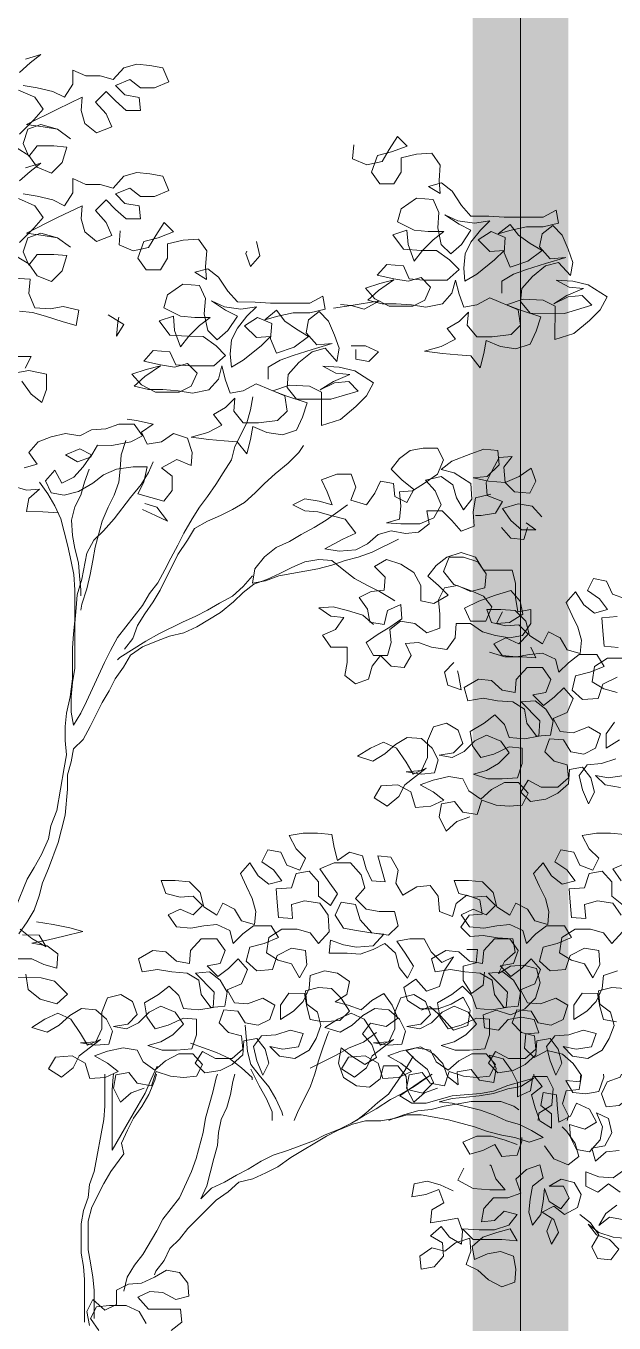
# Model space of a CAD drawing. Header units: metres. Extents: x -58 to 722, y -1100 to 345.
# Drawn here: x 23.697 to 24.004, y 123.825 to 124.501 of the extents above; entities that cross this region are included whole.
import ezdxf

# ---------------------------------------------------------------- set-up
doc = ezdxf.new("R2010")
doc.units = ezdxf.units.M
doc.header["$MEASUREMENT"] = 0
doc.layers.add('FSR_ARQ_002MURO', color=150, linetype='Continuous', lineweight=30)
doc.layers.add('FSR_ARQ_006ARBOLES', color=74, linetype='Continuous', lineweight=0)

# ---------------------------------------------------------------- blocks, each defined once
blk = doc.blocks.new('arboles fsr 01')
at = {"layer": 'FSR_ARQ_006ARBOLES'}
for points in [[(186.51478, -34.85975), (186.52408, -34.8569), (186.51764, -34.8619), (186.5112, -34.86761)], [(186.51333, -34.87548), (186.52192, -34.87692), (186.53121, -34.87908), (186.53836, -34.88266), (186.54337, -34.8748), (186.54338, -34.86621), (186.55124, -34.8698), (186.55983, -34.8698), (186.56769, -34.87196), (186.57414, -34.86481), (186.582, -34.86267), (186.58987, -34.86339), (186.59774, -34.86483), (186.60131, -34.87342), (186.59272, -34.87699), (186.58414, -34.87698), (186.57771, -34.87197), (186.56912, -34.87553), (186.57484, -34.88126), (186.58342, -34.8827), (186.58413, -34.89057), (186.57554, -34.89056), (186.56911, -34.88483), (186.56339, -34.8791), (186.55695, -34.88554), (186.56338, -34.89269), (186.56695, -34.90056), (186.55765, -34.90413), (186.5505, -34.8984), (186.54837, -34.89053), (186.54909, -34.88267), (186.53406, -34.88981), (186.51546, -34.89909), (186.52547, -34.90053), (186.53405, -34.90196), (186.54191, -34.90769), (186.53405, -34.90196), (186.52404, -34.89909), (186.51617, -34.90195), (186.5133, -34.91053), (186.51687, -34.9184), (186.52188, -34.91197), (186.5319, -34.91198), (186.53976, -34.9127), (186.53689, -34.92199), (186.53045, -34.92842), (186.52187, -34.92484), (186.51687, -34.91768), (186.50972, -34.91339)], [(186.51116, -34.9048), (186.51975, -34.89623), (186.52548, -34.8898), (186.52048, -34.88264), (186.51047, -34.87834)], [(186.51112, -35.01171), (186.51899, -35.01243), (186.52686, -35.01459), (186.53758, -35.01817), (186.54545, -35.02033), (186.54688, -35.01103), (186.53759, -35.00887), (186.52972, -35.0103), (186.52042, -35.00957), (186.51686, -35.00099), (186.51758, -34.99241), (186.50757, -34.99168)], [(186.51478, -34.92518), (186.52408, -34.92232), (186.51764, -34.92732), (186.5112, -34.93304)], [(186.51333, -34.94091), (186.52192, -34.94235), (186.53121, -34.9445), (186.53836, -34.94808), (186.54337, -34.94022), (186.54338, -34.93164), (186.55124, -34.93522), (186.55983, -34.93523), (186.56769, -34.93738), (186.57414, -34.93024), (186.582, -34.9281), (186.58987, -34.92882), (186.59774, -34.93026), (186.60131, -34.93884), (186.59272, -34.94241), (186.58414, -34.9424), (186.57771, -34.93739), (186.56912, -34.94096), (186.57484, -34.94669), (186.58342, -34.94813), (186.58413, -34.95599), (186.57554, -34.95599), (186.56911, -34.95026), (186.56339, -34.94453), (186.55695, -34.95096), (186.56338, -34.95812), (186.56695, -34.96599), (186.55765, -34.96956), (186.5505, -34.96383), (186.54837, -34.95596), (186.54909, -34.94809), (186.53406, -34.95523), (186.51546, -34.96451), (186.52547, -34.96595), (186.53405, -34.96739), (186.54191, -34.97312), (186.53405, -34.96739), (186.52404, -34.96452), (186.51617, -34.96737), (186.5133, -34.97595), (186.51687, -34.98382), (186.52188, -34.97739), (186.5319, -34.9774), (186.53976, -34.97812), (186.53689, -34.98742), (186.53045, -34.99385), (186.52187, -34.99027), (186.51687, -34.98311), (186.50972, -34.97881)], [(186.51116, -34.97023), (186.51975, -34.96166), (186.52548, -34.95522), (186.52048, -34.94807), (186.51047, -34.94377)], [(186.71293, -34.91128), (186.71221, -34.91986), (186.72079, -34.92345), (186.73009, -34.92131), (186.73439, -34.91416), (186.7394, -34.9063), (186.74512, -34.91203), (186.73581, -34.91559), (186.72723, -34.91773), (186.72365, -34.92774), (186.72865, -34.9349), (186.73723, -34.93491), (186.74153, -34.92776), (186.74153, -34.91918), (186.75083, -34.91704), (186.76013, -34.91633), (186.76513, -34.92349), (186.76441, -34.93279), (186.76512, -34.94065), (186.75797, -34.93636), (186.76584, -34.93422), (186.77227, -34.93923), (186.77798, -34.94782), (186.7837, -34.95426), (186.79443, -34.95427), (186.80372, -34.95499), (186.82732, -34.95501), (186.8352, -34.95073), (186.83662, -34.9586), (186.82732, -34.96074), (186.81731, -34.96073), (186.80801, -34.96286), (186.80014, -34.965), (186.80729, -34.95929), (186.8123, -34.96573), (186.81944, -34.97074), (186.82659, -34.97504), (186.818, -34.98147), (186.80727, -34.98503), (186.8037, -34.97645), (186.80443, -34.96715), (186.79585, -34.96357), (186.78798, -34.96857), (186.79512, -34.97573), (186.8037, -34.97502), (186.79798, -34.98073), (186.78724, -34.98931), (186.78009, -34.99359), (186.77938, -34.98572), (186.7801, -34.97714), (186.78368, -34.96999), (186.78941, -34.96285), (186.79514, -34.95713), (186.78584, -34.95855), (186.77583, -34.95711), (186.76796, -34.95353), (186.77654, -34.95926), (186.78369, -34.96284), (186.77796, -34.97142), (186.77152, -34.97713), (186.7658, -34.97141), (186.76367, -34.96139), (186.76439, -34.9521), (186.76082, -34.94423), (186.75081, -34.9435), (186.74151, -34.94993), (186.73935, -34.95779), (186.74936, -34.96281), (186.75794, -34.96353), (186.76724, -34.96354), (186.7608, -34.96854), (186.75436, -34.97497), (186.74934, -34.98141), (186.74578, -34.97139), (186.74507, -34.96281), (186.73648, -34.96566), (186.74291, -34.97425), (186.75364, -34.97497), (186.76294, -34.97498), (186.7708, -34.98071), (186.77652, -34.98644), (186.76936, -34.99287), (186.75505, -34.99285), (186.74647, -34.99213), (186.7429, -34.98426), (186.73289, -34.98354), (186.72716, -34.98997), (186.73718, -34.99212), (186.74576, -34.99356), (186.75363, -34.99142), (186.75934, -34.99715), (186.75576, -35.00501), (186.7486, -35.00858), (186.7343, -35.00857), (186.72572, -35.00427), (186.72001, -34.99783), (186.72859, -34.99497), (186.73717, -34.99284), (186.72787, -34.99927), (186.72143, -35.00498), (186.73001, -35.00713), (186.73859, -35.00714), (186.74789, -35.00787), (186.75647, -35.0093), (186.76648, -35.00717), (186.77221, -35.00074), (186.77436, -34.99287), (186.7765, -35.00146), (186.77936, -35.00933), (186.78722, -35.0079), (186.7951, -35.00362), (186.81225, -35.01079), (186.81368, -35.02008), (186.80795, -35.0258), (186.7965, -35.02722), (186.78721, -35.02721), (186.78149, -35.02006), (186.78221, -35.01219), (186.77649, -35.01791), (186.76933, -35.02219), (186.77433, -35.02863), (186.76575, -35.03291), (186.75573, -35.03577), (186.76646, -35.03721), (186.77575, -35.03793), (186.78362, -35.03865), (186.78934, -35.04581), (186.79149, -35.03723), (186.79293, -35.02936), (186.80151, -35.03295), (186.8108, -35.03439), (186.81939, -35.03153), (186.82297, -35.02367), (186.82584, -35.01509), (186.81297, -35.01079), (186.8051, -35.00792), (186.81512, -35.00435), (186.82728, -35.00508), (186.83443, -35.00866), (186.83441, -35.02869), (186.84586, -35.02512), (186.85516, -35.01726), (186.8616, -35.01083), (186.8659, -35.00297), (186.85446, -34.99581), (186.84517, -34.99365), (186.83516, -34.99293), (186.84302, -34.99723), (186.8516, -34.99795), (186.84158, -35.00223), (186.83371, -35.00723), (186.8423, -35.00295), (186.85088, -35.00224), (186.8566, -35.00797), (186.84014, -35.01296), (186.8194, -35.01294), (186.81369, -35.00578), (186.81441, -34.99791), (186.82085, -34.99077), (186.82873, -34.98434), (186.8366, -34.9822), (186.84374, -34.99007), (186.84518, -34.98221), (186.84233, -34.97434), (186.83876, -34.96575), (186.83304, -34.96003), (186.8266, -34.96503), (186.82516, -34.97289), (186.83159, -34.98005), (186.84089, -34.97934), (186.82873, -34.98291), (186.81728, -34.98647), (186.80941, -34.98933), (186.80226, -34.99361), (186.80225, -35.00076)], [(186.57196, -34.96313), (186.57124, -34.97172), (186.57982, -34.9753), (186.58912, -34.97316), (186.59341, -34.96601), (186.59843, -34.95815), (186.60414, -34.96388), (186.59484, -34.96745), (186.58626, -34.96958), (186.58267, -34.97959), (186.58767, -34.98675), (186.59626, -34.98676), (186.60055, -34.97961), (186.60056, -34.97103), (186.60986, -34.96889), (186.61916, -34.96818), (186.62416, -34.97534), (186.62343, -34.98464), (186.62414, -34.9925), (186.61699, -34.98821), (186.62486, -34.98607), (186.6313, -34.99108), (186.63701, -34.99967), (186.64273, -35.00611), (186.65345, -35.00612), (186.66275, -35.00684), (186.68635, -35.00687), (186.69422, -35.00258), (186.69565, -35.01045), (186.68635, -35.01259), (186.67633, -35.01258), (186.66703, -35.01472), (186.65917, -35.01685), (186.66632, -35.01114), (186.67132, -35.01758), (186.67847, -35.02259), (186.68562, -35.02689), (186.67703, -35.03332), (186.6663, -35.03689), (186.66273, -35.0283), (186.66345, -35.019), (186.65488, -35.01542), (186.647, -35.02042), (186.65415, -35.02758), (186.66273, -35.02687), (186.65701, -35.03259), (186.64627, -35.04116), (186.63911, -35.04544), (186.63841, -35.03758), (186.63913, -35.02899), (186.64271, -35.02184), (186.64844, -35.0147), (186.65417, -35.00898), (186.64487, -35.0104), (186.63486, -35.00896), (186.62699, -35.00538), (186.63557, -35.01111), (186.64272, -35.01469), (186.63699, -35.02327), (186.63055, -35.02899), (186.62483, -35.02326), (186.62269, -35.01324), (186.62342, -35.00395), (186.61985, -34.99608), (186.60984, -34.99535), (186.60053, -35.00178), (186.59838, -35.00965), (186.60839, -35.01466), (186.61697, -35.01538), (186.62627, -35.01539), (186.61983, -35.02039), (186.61338, -35.02682), (186.60837, -35.03326), (186.6048, -35.02324), (186.6041, -35.01466), (186.59551, -35.01751), (186.60194, -35.0261), (186.61267, -35.02682), (186.62197, -35.02683), (186.62983, -35.03256), (186.63554, -35.03829), (186.62839, -35.04472), (186.61408, -35.0447), (186.6055, -35.04398), (186.60193, -35.03611), (186.59192, -35.03539), (186.58619, -35.04182), (186.5962, -35.04397), (186.60478, -35.04541), (186.61265, -35.04327), (186.61837, -35.049), (186.61479, -35.05686), (186.60763, -35.06043), (186.59333, -35.06042), (186.58475, -35.05612), (186.57903, -35.04968), (186.58762, -35.04683), (186.5962, -35.04469), (186.5869, -35.05112), (186.58046, -35.05683), (186.58904, -35.05899), (186.59762, -35.05899), (186.60692, -35.05972), (186.6155, -35.06116), (186.62551, -35.05902), (186.63124, -35.05259), (186.63339, -35.04472), (186.63553, -35.05331), (186.63838, -35.06118), (186.64625, -35.05975), (186.65412, -35.05547), (186.67128, -35.06264), (186.6727, -35.07194), (186.66698, -35.07765), (186.65553, -35.07907), (186.64623, -35.07906), (186.64052, -35.07191), (186.64124, -35.06404), (186.63552, -35.06976), (186.62836, -35.07404), (186.63336, -35.08048), (186.62477, -35.08477), (186.61476, -35.08762), (186.62548, -35.08906), (186.63478, -35.08978), (186.64265, -35.0905), (186.64836, -35.09766), (186.65052, -35.08908), (186.65195, -35.08121), (186.66053, -35.0848), (186.66983, -35.08624), (186.67841, -35.08338), (186.682, -35.07552), (186.68487, -35.06694), (186.672, -35.06264), (186.66413, -35.05977), (186.67415, -35.0562), (186.68631, -35.05693), (186.69345, -35.06051), (186.69344, -35.08054), (186.70488, -35.07697), (186.71419, -35.06911), (186.72063, -35.06268), (186.72493, -35.05482), (186.71349, -35.04766), (186.7042, -35.0455), (186.69418, -35.04478), (186.70205, -35.04908), (186.71063, -35.0498), (186.70061, -35.05408), (186.69274, -35.05908), (186.70133, -35.0548), (186.70991, -35.05409), (186.71563, -35.05982), (186.69917, -35.06481), (186.67843, -35.06479), (186.67272, -35.05763), (186.67344, -35.04977), (186.67988, -35.04262), (186.68776, -35.03619), (186.69562, -35.03405), (186.70277, -35.04193), (186.70421, -35.03406), (186.70135, -35.02619), (186.69779, -35.0176), (186.69207, -35.01188), (186.68563, -35.01688), (186.68419, -35.02474), (186.69062, -35.0319), (186.69992, -35.03119), (186.68776, -35.03476), (186.67631, -35.03833), (186.66844, -35.04118), (186.66128, -35.04546), (186.66128, -35.05262)], [(186.6542, -34.96965), (186.65634, -34.97823), (186.65061, -34.98466), (186.64776, -34.97679), (186.64848, -34.97536)], [(186.70065, -35.00974), (186.71138, -35.00832), (186.72855, -35.00547), (186.71925, -35.01047), (186.71138, -35.00832), (186.70495, -35.0076)], [(186.56476, -35.01391), (186.57405, -35.01964), (186.56976, -35.02678), (186.57048, -35.0182), (186.5712, -35.01534)], [(186.71136, -35.03264), (186.71994, -35.03264), (186.72781, -35.03623), (186.72208, -35.04194), (186.71421, -35.04051), (186.71422, -35.03478)], [(186.50895, -35.03889), (186.51825, -35.0389), (186.51467, -35.04604)], [(186.51252, -35.05391), (186.51823, -35.06178), (186.52466, -35.06679), (186.52753, -35.05893), (186.52754, -35.04963), (186.51681, -35.04748), (186.50894, -35.0489)], [(186.53461, -35.13332), (186.52532, -35.13259), (186.5153, -35.13258), (186.51674, -35.12472), (186.52318, -35.119), (186.51532, -35.11971), (186.50602, -35.11684)], [(186.5139, -35.10612), (186.52177, -35.10398), (186.51677, -35.09683), (186.5225, -35.09039), (186.53036, -35.08754), (186.53895, -35.0854), (186.54753, -35.08684), (186.55469, -35.08327), (186.56327, -35.08256), (186.57114, -35.07971), (186.58044, -35.07972), (186.58544, -35.08688), (186.57828, -35.09044), (186.56684, -35.09258), (186.55825, -35.09257), (186.55396, -35.09972), (186.54609, -35.10257), (186.53894, -35.09828), (186.54752, -35.09471), (186.55467, -35.09829), (186.54966, -35.10544), (186.54393, -35.11187), (186.53678, -35.11544), (186.53249, -35.10757), (186.52676, -35.114), (186.53033, -35.12115), (186.5382, -35.12259), (186.54678, -35.12045), (186.55537, -35.11546), (186.56181, -35.11046), (186.56968, -35.10689), (186.5797, -35.10547), (186.58828, -35.10547), (186.58613, -35.11477), (186.58254, -35.12192), (186.59827, -35.12622), (186.60329, -35.11979), (186.60329, -35.11121), (186.59686, -35.1062), (186.60616, -35.1012), (186.61474, -35.10478), (186.61546, -35.09692), (186.61261, -35.08833), (186.60403, -35.08546), (186.59688, -35.09046), (186.58829, -35.09188), (186.58472, -35.08473), (186.59188, -35.07973), (186.58187, -35.07757), (186.57615, -35.07685)], [(186.79567, -35.12211), (186.78637, -35.12425), (186.78493, -35.13283), (186.78564, -35.14141), (186.77777, -35.14427), (186.77206, -35.13783), (186.76634, -35.1321), (186.75704, -35.13209), (186.75846, -35.13996), (186.75202, -35.14496), (186.74416, -35.14567), (186.73557, -35.14423), (186.72771, -35.14637), (186.72126, -35.15208), (186.71411, -35.15565), (186.70409, -35.15636), (186.69551, -35.15492), (186.70625, -35.14921), (186.71412, -35.14564), (186.70769, -35.13705), (186.69911, -35.1349), (186.69124, -35.13274), (186.68338, -35.13202), (186.67623, -35.12844), (186.68338, -35.12487), (186.69196, -35.12631), (186.69983, -35.12846), (186.69698, -35.12059), (186.69341, -35.11344), (186.70271, -35.10987), (186.71129, -35.10988), (186.71414, -35.11775), (186.71127, -35.12561), (186.72057, -35.12848), (186.72558, -35.12133), (186.72917, -35.11418), (186.73703, -35.11562), (186.73774, -35.12349), (186.74489, -35.12707), (186.74919, -35.11921), (186.74204, -35.11348), (186.73561, -35.10704), (186.74062, -35.10061), (186.74706, -35.09561), (186.75493, -35.09418), (186.76351, -35.09419), (186.76708, -35.10135), (186.7635, -35.10992), (186.75634, -35.11492), (186.74847, -35.11992), (186.7406, -35.12063), (186.74131, -35.12921), (186.74059, -35.13708), (186.73272, -35.13922), (186.7413, -35.13994), (186.75274, -35.13995), (186.76133, -35.13638), (186.76563, -35.12852), (186.76206, -35.11994), (186.75634, -35.11349), (186.76564, -35.11136), (186.77279, -35.11637), (186.77493, -35.12424), (186.77921, -35.13139), (186.78423, -35.12496), (186.78352, -35.11566), (186.77351, -35.10922), (186.76565, -35.10707), (186.77209, -35.10207), (186.78354, -35.09778), (186.79141, -35.09493), (186.79999, -35.09565), (186.80069, -35.10424), (186.79354, -35.11138), (186.78495, -35.11209), (186.79425, -35.11424), (186.80426, -35.11497), (186.81285, -35.1114), (186.82, -35.1064), (186.82286, -35.11427), (186.81927, -35.12142), (186.80998, -35.1207), (186.80426, -35.11497), (186.80355, -35.10567), (186.80857, -35.09924), (186.8007, -35.09995), (186.7964, -35.10781), (186.79282, -35.11496), (186.79353, -35.12283), (186.80282, -35.12641), (186.79852, -35.13356), (186.78994, -35.13498), (186.78636, -35.13498)], [(186.5854, -35.13122), (186.59326, -35.1348), (186.60041, -35.13838), (186.59398, -35.12979), (186.58683, -35.12764)], [(186.82641, -35.13573), (186.8207, -35.12929), (186.81212, -35.12785), (186.80282, -35.1307), (186.80782, -35.13786), (186.81425, -35.14359), (186.82283, -35.14359), (186.81711, -35.1393)], [(186.80209, -35.14214), (186.80781, -35.14859), (186.81567, -35.14931), (186.81782, -35.14216)], [(186.72479, -35.20072), (186.71836, -35.19499), (186.70907, -35.19212), (186.70049, -35.18997), (186.69191, -35.19068), (186.69905, -35.19569), (186.70692, -35.19641), (186.70191, -35.20356), (186.69404, -35.20713), (186.69904, -35.21428), (186.70905, -35.21429), (186.70904, -35.22359), (186.7076, -35.23146), (186.71403, -35.23647), (186.7219, -35.23362), (186.72406, -35.22575), (186.72907, -35.21932), (186.7355, -35.22576), (186.74337, -35.22648), (186.74766, -35.21934), (186.74409, -35.21218), (186.75196, -35.21147), (186.75983, -35.21434), (186.76912, -35.21578), (186.77414, -35.20863), (186.77486, -35.20005), (186.78344, -35.20006), (186.79059, -35.20507), (186.79845, -35.20722), (186.80704, -35.20866), (186.8149, -35.20724), (186.81992, -35.20009), (186.81992, -35.19151), (186.81206, -35.19293), (186.81063, -35.18435), (186.81064, -35.17577), (186.8085, -35.1679), (186.79134, -35.16788), (186.78634, -35.16001), (186.77776, -35.15714), (186.76917, -35.15999), (186.76273, -35.16499), (186.75772, -35.17143), (186.76415, -35.17715), (186.76987, -35.18288), (186.76128, -35.18788), (186.75342, -35.18644), (186.75342, -35.17714), (186.74914, -35.16927), (186.74128, -35.16426), (186.7327, -35.16139), (186.72554, -35.16568), (186.73197, -35.17212), (186.73125, -35.17998), (186.72338, -35.18069), (186.71623, -35.18426), (186.72123, -35.19142), (186.72265, -35.19929), (186.73123, -35.20073), (186.73339, -35.19214), (186.74126, -35.18858), (186.74196, -35.19716), (186.73481, -35.20216), (186.72765, -35.20644), (186.72049, -35.21144), (186.72478, -35.21931), (186.73336, -35.21932), (186.73551, -35.21146), (186.73481, -35.20359), (186.74125, -35.19859), (186.74983, -35.20003), (186.75697, -35.20576), (186.76484, -35.2029), (186.76485, -35.19432), (186.76414, -35.18574), (186.76773, -35.17859), (186.7756, -35.17716), (186.78346, -35.18075), (186.79204, -35.17861), (186.79277, -35.17003), (186.78777, -35.16287), (186.77919, -35.16), (186.7706, -35.15999), (186.76702, -35.16857), (186.77345, -35.17645), (186.78346, -35.18003), (186.79132, -35.18362), (186.79632, -35.19006), (186.79274, -35.19864), (186.78344, -35.19863), (186.77987, -35.19076), (186.78846, -35.18647), (186.79848, -35.18291), (186.80778, -35.18005), (186.81349, -35.1865), (186.81492, -35.19436), (186.80704, -35.19936), (186.79918, -35.20007), (186.80276, -35.19292)], [(186.78311, -35.31667), (186.77524, -35.31952), (186.7688, -35.32524), (186.76451, -35.31665), (186.76595, -35.30879), (186.77382, -35.30736), (186.77882, -35.31381), (186.7874, -35.31524), (186.79027, -35.30666), (186.79885, -35.30953), (186.80672, -35.31025), (186.81458, -35.30955), (186.81817, -35.3024), (186.81245, -35.29596), (186.80387, -35.29595), (186.796, -35.30023), (186.78956, -35.30595), (186.78241, -35.30094), (186.77884, -35.29378), (186.77026, -35.29234), (186.76096, -35.29448), (186.75309, -35.29733), (186.76095, -35.30163), (186.76738, -35.30664), (186.75951, -35.31021), (186.75022, -35.31092), (186.74736, -35.30162), (186.7395, -35.29732), (186.72949, -35.29803), (186.72519, -35.30517), (186.73305, -35.31019), (186.74021, -35.30447), (186.74379, -35.29732), (186.75667, -35.28732), (186.7488, -35.29089), (186.74452, -35.28374), (186.7388, -35.27515), (186.73094, -35.27156), (186.72307, -35.27513), (186.7152, -35.28013), (186.72449, -35.283), (186.73165, -35.27872), (186.73809, -35.273), (186.74525, -35.26872), (186.75383, -35.26944), (186.76026, -35.27517), (186.76383, -35.28232), (186.76168, -35.29019), (186.75381, -35.2909), (186.74451, -35.28946), (186.75381, -35.28875), (186.75739, -35.28089), (186.7574, -35.27087), (186.76099, -35.26229), (186.76886, -35.26016), (186.776, -35.26445), (186.77886, -35.27232), (186.77313, -35.27804), (186.76455, -35.27946), (186.77241, -35.2809), (186.77957, -35.27733), (186.78601, -35.2709), (186.79317, -35.26733), (186.80175, -35.27091), (186.80675, -35.27807), (186.8003, -35.2845), (186.79315, -35.28879), (186.78528, -35.29092), (186.79386, -35.29379), (186.80244, -35.2938), (186.81174, -35.29309), (186.81461, -35.28452), (186.81462, -35.27522), (186.80675, -35.2745), (186.79745, -35.27878), (186.78958, -35.28092), (186.78458, -35.27376), (186.78316, -35.26518), (186.79174, -35.26018), (186.79818, -35.25518), (186.8039, -35.2609), (186.80675, -35.26877), (186.81605, -35.2695), (186.82464, -35.26807), (186.82536, -35.25878), (186.81393, -35.24732), (186.82251, -35.24662), (186.82894, -35.25163), (186.83323, -35.25878), (186.83179, -35.26737), (186.8232, -35.26807), (186.81749, -35.2602), (186.81607, -35.25162), (186.80892, -35.24732), (186.79962, -35.2466), (186.79104, -35.24516), (186.78174, -35.24658), (186.7796, -35.23871), (186.78819, -35.23371), (186.79606, -35.23443), (186.80249, -35.24016), (186.81036, -35.2416), (186.81108, -35.23373), (186.81752, -35.22659), (186.82682, -35.2266), (186.83182, -35.23375), (186.82895, -35.24162), (186.82108, -35.24304), (186.82751, -35.24948), (186.83395, -35.24448), (186.83968, -35.23877), (186.8454, -35.24521), (186.84181, -35.25379), (186.83323, -35.25735), (186.83751, -35.26523), (186.84538, -35.26595), (186.85468, -35.26238), (186.86183, -35.26668), (186.85896, -35.27526), (186.8518, -35.27883), (186.84394, -35.27739), (186.83965, -35.27023), (186.83107, -35.26951), (186.8282, -35.27738), (186.83392, -35.2831), (186.84178, -35.28526), (186.84249, -35.29312), (186.83605, -35.29884), (186.82604, -35.29883), (186.81817, -35.29453), (186.81388, -35.30168), (186.81959, -35.30741), (186.82889, -35.30598), (186.83605, -35.30241), (186.84249, -35.2967), (186.84321, -35.28812), (186.85108, -35.28669), (186.85608, -35.29314), (186.85822, -35.30172), (186.85464, -35.30887), (186.85107, -35.30028), (186.84893, -35.2917), (186.85394, -35.28527), (186.86253, -35.28456), (186.87111, -35.28171)], [(186.87611, -35.29172), (186.86681, -35.29315), (186.85894, -35.29171), (186.86466, -35.29743), (186.87396, -35.29887)], [(186.87042, -35.25953), (186.8654, -35.26668), (186.86539, -35.27526), (186.87327, -35.27026)], [(186.87692, -35.18516), (186.86906, -35.18229), (186.86549, -35.17442), (186.85762, -35.17298), (186.85404, -35.18013), (186.86119, -35.18515), (186.86619, -35.19159), (186.85832, -35.19372), (186.85189, -35.18871), (186.84689, -35.18084), (186.84116, -35.18727), (186.84473, -35.19514), (186.8483, -35.2023), (186.85044, -35.21017), (186.84971, -35.21803), (186.84185, -35.21588), (186.83756, -35.20873), (186.83041, -35.20514), (186.82683, -35.21229), (186.81897, -35.20728), (186.81683, -35.19869), (186.8104, -35.19225), (186.80182, -35.19153), (186.79324, -35.19152), (186.79609, -35.19939), (186.80467, -35.20154), (186.81254, -35.20084), (186.81825, -35.20656), (186.81253, -35.21228), (186.80466, -35.20869), (186.79751, -35.21226), (186.80251, -35.21942), (186.81109, -35.22014), (186.81896, -35.21872), (186.82683, -35.21801), (186.83469, -35.2216), (186.83683, -35.22947), (186.84256, -35.22375), (186.849, -35.21875), (186.85972, -35.21876), (186.86401, -35.22591), (186.85542, -35.22948), (186.84684, -35.23162), (186.84469, -35.2402), (186.85112, -35.24593), (186.86042, -35.24522), (186.86328, -35.23664), (186.87187, -35.23236)], [(186.87186, -35.24166), (186.864, -35.2395), (186.85685, -35.23521), (186.85829, -35.22591), (186.86616, -35.22091), (186.87546, -35.22092)], [(186.8726, -35.21448), (186.86402, -35.21376), (186.86331, -35.20446), (186.86261, -35.19659), (186.8719, -35.19588)], [(186.79487, -35.21723), (186.80416, -35.2201), (186.81489, -35.22011), (186.82276, -35.22083), (186.8199, -35.2144)], [(186.77341, -35.22365), (186.76768, -35.22937), (186.76982, -35.23724), (186.77768, -35.2401), (186.77626, -35.2308), (186.77555, -35.22866)], [(186.8418, -35.49982), (186.84253, -35.49692), (186.83896, -35.48976), (186.84111, -35.4819), (186.84898, -35.48119), (186.85042, -35.47261), (186.84542, -35.46545), (186.83899, -35.45973), (186.82969, -35.45757), (186.82182, -35.46186), (186.81611, -35.45613), (186.81683, -35.44755), (186.8247, -35.44684), (186.82184, -35.43897), (186.81398, -35.43753), (186.80611, -35.43895), (186.80038, -35.44539), (186.7918, -35.44395), (186.79109, -35.43608), (186.79896, -35.43323), (186.80754, -35.43609), (186.81613, -35.43253), (186.82257, -35.4261), (186.82544, -35.4168), (186.8233, -35.40822), (186.81544, -35.40606), (186.80757, -35.40677), (186.80041, -35.41106), (186.804, -35.40391), (186.81044, -35.39819), (186.80901, -35.39032), (186.79972, -35.3896), (186.79114, -35.38816), (186.78327, -35.38887), (186.77755, -35.38314), (186.78257, -35.376), (186.79043, -35.37529), (186.78901, -35.3667), (186.78115, -35.36384), (186.7747, -35.36884), (186.77255, -35.3767), (186.76469, -35.37383), (186.76398, -35.36454), (186.75898, -35.35809), (186.75111, -35.3588), (186.74253, -35.3638), (186.73824, -35.35664), (186.73968, -35.34878), (186.73539, -35.34091), (186.72753, -35.34019), (186.7318, -35.35592), (186.72394, -35.3552), (186.72037, -35.34805), (186.71823, -35.34018), (186.71037, -35.33802), (186.70321, -35.34302), (186.70107, -35.33515), (186.69965, -35.32729), (186.69107, -35.32656), (186.68248, -35.32656), (186.6739, -35.32798), (186.67818, -35.33585), (186.6839, -35.34158), (186.68032, -35.34872), (186.67245, -35.34586), (186.66888, -35.33799), (186.66102, -35.33655), (186.65744, -35.3437), (186.66458, -35.34871), (186.66958, -35.35515), (186.66171, -35.35729), (186.65528, -35.35228), (186.65028, -35.34441), (186.64456, -35.35084), (186.64812, -35.35871), (186.65169, -35.36586), (186.65383, -35.37373), (186.65311, -35.3816), (186.64524, -35.37945), (186.64096, -35.37229), (186.63381, -35.36871), (186.63023, -35.37586), (186.62237, -35.37084), (186.62023, -35.36226), (186.6138, -35.35582), (186.60522, -35.35509), (186.59663, -35.35508), (186.59949, -35.36295), (186.60807, -35.36511), (186.61594, -35.3644), (186.62165, -35.37013), (186.61592, -35.37584), (186.60806, -35.37226), (186.60091, -35.37583), (186.60591, -35.38299), (186.61449, -35.38371), (186.62236, -35.38229), (186.63022, -35.38158), (186.63809, -35.38516), (186.64023, -35.39303), (186.64595, -35.38731), (186.65239, -35.38231), (186.66312, -35.38232), (186.66741, -35.38948), (186.65882, -35.39305), (186.65024, -35.39518), (186.64808, -35.40377), (186.65451, -35.40949), (186.66381, -35.40879), (186.66668, -35.40021), (186.67527, -35.39592), (186.68385, -35.39736), (186.68456, -35.40594), (186.68026, -35.41381), (186.67526, -35.40522), (186.66739, -35.40307), (186.66025, -35.39877), (186.66168, -35.38947), (186.66956, -35.38447), (186.67885, -35.38448), (186.68672, -35.38664), (186.69172, -35.39308), (186.69816, -35.38593), (186.69746, -35.37592), (186.69246, -35.36876), (186.68316, -35.36732), (186.67529, -35.36946), (186.676, -35.37804), (186.66742, -35.37732), (186.66671, -35.36802), (186.666, -35.36015), (186.6753, -35.35945), (186.67817, -35.35087), (186.68604, -35.34944), (186.69175, -35.35589), (186.69175, -35.36447), (186.69889, -35.3702), (186.70319, -35.36305), (186.69748, -35.35518), (186.69248, -35.34802), (186.70106, -35.34445), (186.71107, -35.34446), (186.7175, -35.35162), (186.71964, -35.35949), (186.71392, -35.36592), (186.72035, -35.37236), (186.72821, -35.3738), (186.73751, -35.37381), (186.73965, -35.38239), (186.73392, -35.38811), (186.72391, -35.38667), (186.71676, -35.3788), (186.71391, -35.3695), (186.70533, -35.36806), (186.70175, -35.37592), (186.70675, -35.38379), (186.71461, -35.38523), (186.72319, -35.38667), (186.73106, -35.38739), (186.72462, -35.39454), (186.7146, -35.39524), (186.70674, -35.39381), (186.69887, -35.39094), (186.69815, -35.3988), (186.70888, -35.39881), (186.71675, -35.39954), (186.72462, -35.39668), (186.73177, -35.39311), (186.7382, -35.39884), (186.74034, -35.40743), (186.74534, -35.41387), (186.74892, -35.40672), (186.74392, -35.39885), (186.73892, -35.39169), (186.74679, -35.39027), (186.75537, -35.39027), (186.75966, -35.39815), (186.76609, -35.40459), (186.77325, -35.40102), (186.76752, -35.4096), (186.76465, -35.41889), (186.75678, -35.42174), (186.75035, -35.41459), (186.74319, -35.41959), (186.74533, -35.42746), (186.75319, -35.43247), (186.76392, -35.43248), (186.77179, -35.42963), (186.77894, -35.42534), (186.78323, -35.43321), (186.78179, -35.44251), (186.7732, -35.44536), (186.76535, -35.43677), (186.75891, -35.43104), (186.75391, -35.43319)], [(186.87659, -35.32729), (186.86801, -35.32656), (186.85943, -35.32656), (186.85084, -35.32798), (186.85513, -35.33585), (186.86084, -35.34158), (186.85726, -35.34872), (186.8494, -35.34586), (186.84583, -35.33799), (186.83796, -35.33655), (186.83438, -35.3437), (186.84153, -35.34871), (186.84653, -35.35515), (186.83866, -35.35729), (186.83222, -35.35228), (186.82723, -35.34441), (186.8215, -35.35084), (186.82507, -35.35871), (186.82864, -35.36586), (186.83077, -35.37373), (186.83005, -35.3816), (186.82219, -35.37945), (186.8179, -35.37229), (186.81075, -35.36871), (186.80717, -35.37586), (186.79931, -35.37084), (186.79717, -35.36226), (186.79074, -35.35582), (186.78216, -35.35509), (186.77358, -35.35508), (186.77643, -35.36295), (186.78501, -35.36511), (186.79288, -35.3644), (186.79859, -35.37013), (186.79287, -35.37584), (186.785, -35.37226), (186.77785, -35.37583), (186.78285, -35.38299), (186.79143, -35.38371), (186.7993, -35.38229), (186.80717, -35.38158), (186.81503, -35.38516), (186.81717, -35.39303), (186.8229, -35.38731), (186.82934, -35.38231), (186.84006, -35.38232), (186.84435, -35.38948), (186.83576, -35.39305), (186.82718, -35.39518), (186.82503, -35.40377), (186.83146, -35.40949), (186.84076, -35.40879), (186.84362, -35.40021), (186.85221, -35.39592), (186.86079, -35.39736), (186.8615, -35.40594), (186.8572, -35.41381), (186.8522, -35.40522), (186.84434, -35.40307), (186.83719, -35.39877), (186.83863, -35.38947), (186.8465, -35.38447), (186.8558, -35.38448), (186.86366, -35.38664), (186.86866, -35.39308), (186.87511, -35.38593)], [(186.8744, -35.37592), (186.8694, -35.36876), (186.8601, -35.36732), (186.85223, -35.36946), (186.85294, -35.37804), (186.84436, -35.37732), (186.84365, -35.36802), (186.84295, -35.36015), (186.85224, -35.35945), (186.85511, -35.35087), (186.86298, -35.34944), (186.8687, -35.35589), (186.86869, -35.36447), (186.87584, -35.3702)], [(186.87442, -35.35518), (186.86942, -35.34802), (186.878, -35.34445)], [(186.52434, -35.41366), (186.50575, -35.41365), (186.49144, -35.41506), (186.47571, -35.41648), (186.45854, -35.41861), (186.44066, -35.42146), (186.42635, -35.4243), (186.43494, -35.4193), (186.44067, -35.41001), (186.4464, -35.40143), (186.44784, -35.39357), (186.44785, -35.38356), (186.45071, -35.37569), (186.45716, -35.36998), (186.46001, -35.37785), (186.45714, -35.38571), (186.44784, -35.38642), (186.44998, -35.39429), (186.45856, -35.39715), (186.46572, -35.39359), (186.4693, -35.38644)], [(186.52151, -35.38005), (186.53153, -35.38149), (186.54154, -35.38364), (186.5494, -35.38579), (186.53796, -35.38865), (186.52866, -35.39078), (186.51864, -35.39292), (186.52794, -35.39436), (186.53437, -35.39937), (186.53365, -35.40795), (186.52578, -35.4058), (186.51863, -35.40222), (186.51005, -35.40221)], [(186.51293, -35.38791), (186.52294, -35.38792), (186.52722, -35.39507), (186.51864, -35.39006), (186.5115, -35.38433)], [(186.58651, -35.48023), (186.57864, -35.48309), (186.57219, -35.4888), (186.56791, -35.48022), (186.56935, -35.47235), (186.57722, -35.47093), (186.58222, -35.47737), (186.5908, -35.47881), (186.59367, -35.47023), (186.60225, -35.4731), (186.61011, -35.47382), (186.61798, -35.47311), (186.62156, -35.46596), (186.61585, -35.45952), (186.60727, -35.45951), (186.59939, -35.4638), (186.59295, -35.46951), (186.58581, -35.4645), (186.58224, -35.45734), (186.57365, -35.45591), (186.56436, -35.45804), (186.55649, -35.4609), (186.56435, -35.4652), (186.57078, -35.47021), (186.56291, -35.47378), (186.55361, -35.47448), (186.55076, -35.46518), (186.5429, -35.46088), (186.53288, -35.46159), (186.52859, -35.46874), (186.53645, -35.47375), (186.54361, -35.46804), (186.54719, -35.46089), (186.56007, -35.45089), (186.5522, -35.45446), (186.54792, -35.4473), (186.5422, -35.43871), (186.53434, -35.43513), (186.52647, -35.4387), (186.5186, -35.4437), (186.52789, -35.44657), (186.53505, -35.44228), (186.54149, -35.43657), (186.54864, -35.43228), (186.55723, -35.43301), (186.56366, -35.43873), (186.56723, -35.44589), (186.56507, -35.45375), (186.55721, -35.45446), (186.54791, -35.45302), (186.55721, -35.45232), (186.56079, -35.44445), (186.5608, -35.43444), (186.56438, -35.42586), (186.57225, -35.42372), (186.5794, -35.42802), (186.58226, -35.43589), (186.57653, -35.44161), (186.56794, -35.44303), (186.57581, -35.44447), (186.58297, -35.4409), (186.58941, -35.43446), (186.59656, -35.4309), (186.60514, -35.43448), (186.61014, -35.44164), (186.6037, -35.44807), (186.59654, -35.45235), (186.58868, -35.45449), (186.59725, -35.45736), (186.60584, -35.45737), (186.61514, -35.45666), (186.618, -35.44808), (186.61801, -35.43878), (186.61015, -35.43806), (186.60084, -35.44234), (186.59298, -35.44448), (186.58798, -35.43732), (186.58655, -35.42874), (186.59514, -35.42374), (186.60158, -35.41874), (186.6073, -35.42447), (186.61015, -35.43234), (186.61945, -35.43306), (186.62803, -35.43164), (186.62876, -35.42234), (186.61732, -35.41089), (186.62591, -35.41018), (186.63234, -35.41519), (186.63662, -35.42235), (186.63518, -35.43093), (186.6266, -35.43164), (186.62089, -35.42377), (186.61946, -35.41518), (186.61232, -35.41088), (186.60302, -35.41016), (186.59444, -35.40872), (186.58514, -35.41014), (186.583, -35.40228), (186.59159, -35.39728), (186.59945, -35.398), (186.60589, -35.40373), (186.61375, -35.40516), (186.61447, -35.3973), (186.62092, -35.39015), (186.63022, -35.39016), (186.63522, -35.39732), (186.63235, -35.40518), (186.62448, -35.4066), (186.63091, -35.41305), (186.63735, -35.40805), (186.64308, -35.40233), (186.64879, -35.40877), (186.64521, -35.41735), (186.63662, -35.42092), (186.64091, -35.42879), (186.64877, -35.42951), (186.65808, -35.42595), (186.66522, -35.43024), (186.66235, -35.43882), (186.6552, -35.44239), (186.64733, -35.44095), (186.64305, -35.4338), (186.63447, -35.43308), (186.6316, -35.44094), (186.63732, -35.44667), (186.64518, -35.44882), (186.64589, -35.45669), (186.63945, -35.4624), (186.62943, -35.46239), (186.62157, -35.4581), (186.61727, -35.46524), (186.62299, -35.47097), (186.63229, -35.46955), (186.63944, -35.46598), (186.64589, -35.46026), (186.64661, -35.45168), (186.65448, -35.45026), (186.65948, -35.4567), (186.66162, -35.46528), (186.65803, -35.47243), (186.65446, -35.46385), (186.65233, -35.45526), (186.65734, -35.44883), (186.66592, -35.44812), (186.67451, -35.44527), (186.68237, -35.44742), (186.6795, -35.45529), (186.67021, -35.45671), (186.66234, -35.45527), (186.66806, -35.461), (186.67735, -35.46244), (186.68594, -35.45744), (186.69024, -35.45029), (186.69311, -35.44243), (186.69097, -35.43456), (186.68453, -35.42955), (186.68383, -35.42168), (186.6917, -35.41954), (186.69956, -35.42026), (186.70528, -35.42599), (186.71028, -35.43386), (186.70455, -35.43958), (186.69454, -35.44028), (186.68667, -35.43885), (186.68453, -35.43098), (186.68311, -35.42311), (186.67381, -35.4231), (186.6688, -35.43025), (186.66879, -35.43883), (186.67666, -35.43383), (186.68239, -35.42811), (186.68597, -35.42025), (186.6867, -35.41238), (186.69528, -35.40953), (186.70315, -35.41097), (186.71029, -35.41598), (186.70886, -35.42385), (186.7017, -35.42813), (186.70957, -35.43028), (186.71743, -35.43315), (186.72387, -35.42744), (186.73103, -35.42315), (186.73603, -35.43031), (186.7396, -35.43818), (186.73244, -35.44318), (186.72314, -35.44102), (186.71813, -35.44746), (186.72385, -35.4539), (186.7267, -35.46177), (186.71955, -35.46605), (186.71168, -35.46104), (186.70525, -35.45603), (186.70381, -35.46532), (186.70666, -35.47391), (186.71453, -35.47892), (186.72239, -35.47964), (186.72884, -35.47464), (186.73099, -35.46678), (186.73957, -35.46679), (186.74457, -35.47323), (186.74528, -35.4811), (186.75457, -35.48325), (186.76102, -35.47682), (186.75745, -35.46895), (186.7503, -35.46322), (186.74459, -35.45749), (186.75317, -35.45536), (186.76103, -35.45965), (186.76675, -35.46538), (186.7696, -35.47325), (186.77604, -35.47826), (186.77533, -35.47039), (186.78391, -35.46897), (186.78891, -35.47541), (186.79749, -35.47685), (186.79893, -35.46827), (186.79465, -35.4604), (186.80323, -35.46255), (186.80823, -35.46971), (186.8118, -35.47687), (186.81179, -35.48545), (186.81966, -35.48188), (186.8211, -35.4733), (186.82968, -35.47331), (186.83325, -35.48046), (186.83252, -35.49047), (186.82465, -35.49547), (186.82425, -35.49982)], [(186.76345, -35.48023), (186.75558, -35.48309), (186.74914, -35.4888), (186.74485, -35.48022), (186.74629, -35.47235), (186.75416, -35.47093), (186.75916, -35.47737), (186.76774, -35.47881), (186.77061, -35.47023), (186.77919, -35.4731), (186.78706, -35.47382), (186.79492, -35.47311), (186.79851, -35.46596), (186.79279, -35.45952), (186.78421, -35.45951), (186.77634, -35.4638), (186.7699, -35.46951), (186.76275, -35.4645), (186.75918, -35.45734), (186.7506, -35.45591), (186.7413, -35.45804), (186.73343, -35.4609), (186.74129, -35.4652), (186.74772, -35.47021), (186.73985, -35.47378), (186.73055, -35.47448), (186.7277, -35.46518), (186.71984, -35.46088), (186.70983, -35.46159), (186.70553, -35.46874), (186.71339, -35.47375), (186.72055, -35.46804), (186.72413, -35.46089), (186.73701, -35.45089), (186.72914, -35.45446), (186.72486, -35.4473), (186.71914, -35.43871), (186.71128, -35.43513), (186.70341, -35.4387), (186.69554, -35.4437), (186.70483, -35.44657), (186.71199, -35.44228), (186.71843, -35.43657), (186.72559, -35.43228), (186.73417, -35.43301), (186.7406, -35.43873), (186.74417, -35.44589), (186.74202, -35.45375), (186.73415, -35.45446), (186.72485, -35.45302), (186.73415, -35.45232), (186.73773, -35.44445), (186.73774, -35.43444), (186.74133, -35.42586), (186.7492, -35.42372), (186.75634, -35.42802), (186.7592, -35.43589), (186.75347, -35.44161), (186.74489, -35.44303), (186.75275, -35.44447), (186.75991, -35.4409), (186.76635, -35.43446), (186.77351, -35.4309), (186.78209, -35.43448), (186.78709, -35.44164), (186.78064, -35.44807), (186.77349, -35.45235), (186.76562, -35.45449), (186.7742, -35.45736), (186.78278, -35.45737), (186.79208, -35.45666), (186.79495, -35.44808), (186.79496, -35.43878), (186.78709, -35.43806), (186.77779, -35.44234), (186.76992, -35.44448), (186.76492, -35.43732), (186.7635, -35.42874), (186.77208, -35.42374), (186.77852, -35.41874), (186.78424, -35.42447), (186.78709, -35.43234), (186.79639, -35.43306), (186.80497, -35.43164), (186.8057, -35.42234), (186.79427, -35.41089), (186.80285, -35.41018), (186.80928, -35.41519), (186.81357, -35.42235), (186.81213, -35.43093), (186.80354, -35.43164), (186.79783, -35.42377), (186.79641, -35.41518), (186.78926, -35.41088), (186.77996, -35.41016), (186.77138, -35.40872), (186.76208, -35.41014), (186.75994, -35.40228), (186.76853, -35.39728), (186.7764, -35.398), (186.78283, -35.40373), (186.7907, -35.40516), (186.79142, -35.3973), (186.79786, -35.39015), (186.80716, -35.39016), (186.81216, -35.39732), (186.80929, -35.40518), (186.80142, -35.4066), (186.80785, -35.41305), (186.81429, -35.40805), (186.82002, -35.40233), (186.82574, -35.40877), (186.82215, -35.41735), (186.81357, -35.42092), (186.81785, -35.42879), (186.82572, -35.42951), (186.83502, -35.42595), (186.84217, -35.43024), (186.8393, -35.43882), (186.83214, -35.44239), (186.82428, -35.44095), (186.81999, -35.4338), (186.81141, -35.43308), (186.80854, -35.44094), (186.81426, -35.44667), (186.82212, -35.44882), (186.82283, -35.45669), (186.81639, -35.4624), (186.80638, -35.46239), (186.79851, -35.4581), (186.79422, -35.46524), (186.79993, -35.47097), (186.80923, -35.46955), (186.81639, -35.46598), (186.82283, -35.46026), (186.82355, -35.45168), (186.83142, -35.45026), (186.83642, -35.4567), (186.83856, -35.46528), (186.83498, -35.47243), (186.83141, -35.46385), (186.82927, -35.45526), (186.83428, -35.44883), (186.84287, -35.44812), (186.85145, -35.44527), (186.85932, -35.44742), (186.85645, -35.45529), (186.84715, -35.45671), (186.83928, -35.45527), (186.845, -35.461), (186.8543, -35.46244), (186.86288, -35.45744), (186.86718, -35.45029), (186.87005, -35.44243), (186.86791, -35.43456), (186.86148, -35.42955), (186.86077, -35.42168), (186.86864, -35.41954), (186.8765, -35.42026)], [(186.87148, -35.44028), (186.86361, -35.43885), (186.86148, -35.43098), (186.86005, -35.42311), (186.85076, -35.4231), (186.84574, -35.43025), (186.84573, -35.43883), (186.85361, -35.43383), (186.85933, -35.42811), (186.86292, -35.42025), (186.86364, -35.41238), (186.87222, -35.40953)], [(186.79183, -35.41033), (186.79111, -35.4182), (186.78395, -35.4232), (186.77895, -35.41533), (186.77896, -35.40675), (186.78683, -35.40461), (186.78755, -35.39674), (186.78112, -35.39673)], [(186.51505, -35.41151), (186.51647, -35.42081), (186.52362, -35.42654), (186.53363, -35.42941), (186.54007, -35.42369), (186.53221, -35.41582), (186.52434, -35.41366)], [(186.72672, -35.44675), (186.71884, -35.45246), (186.71026, -35.45603), (186.70239, -35.46032), (186.68664, -35.46817)], [(186.61442, -35.45308), (186.63015, -35.45882), (186.63802, -35.4624), (186.64516, -35.46813), (186.65159, -35.47386), (186.65159, -35.47529)], [(186.84947, -35.5566), (186.8559, -35.56161), (186.8609, -35.56876), (186.8566, -35.57591), (186.86017, -35.58307), (186.86804, -35.58379), (186.87305, -35.57736), (186.86733, -35.57163), (186.85947, -35.56876), (186.85447, -35.56232), (186.8609, -35.56733), (186.86948, -35.5702), (186.87806, -35.57093)], [(186.87521, -35.55948), (186.86735, -35.55804), (186.86091, -35.56304), (186.8652, -35.55589), (186.87165, -35.55089)], [(186.8738, -35.54303), (186.86665, -35.53802), (186.86021, -35.54302), (186.85306, -35.53943), (186.85307, -35.53085), (186.86093, -35.53372), (186.86951, -35.53444), (186.87667, -35.52944)], [(186.87311, -35.518), (186.86524, -35.5187), (186.8588, -35.52442), (186.85666, -35.51655), (186.86453, -35.51513), (186.86882, -35.50726), (186.86669, -35.49868), (186.85954, -35.4951), (186.86311, -35.50368), (186.86167, -35.51155), (186.85522, -35.5187), (186.84736, -35.51726), (186.84379, -35.5101), (186.84308, -35.50223), (186.85238, -35.5051), (186.85953, -35.50082), (186.85525, -35.49295), (186.84738, -35.48936), (186.8438, -35.49723), (186.83665, -35.5008), (186.83594, -35.49293), (186.83523, -35.48435), (186.82736, -35.48291), (186.82593, -35.49078), (186.83236, -35.49579), (186.83235, -35.50437), (186.8252, -35.50007), (186.82235, -35.4922), (186.82021, -35.48433), (186.82665, -35.47933), (186.82165, -35.47289), (186.82165, -35.47191)], [(186.84996, -35.47191), (186.84954, -35.47649), (186.84096, -35.47577), (186.84524, -35.48293), (186.85311, -35.48365), (186.86098, -35.48223), (186.86385, -35.47365), (186.86371, -35.47191)], [(186.8745, -35.47191), (186.87386, -35.47365), (186.86599, -35.47651), (186.86241, -35.48366), (186.86526, -35.49153), (186.87313, -35.49082), (186.87957, -35.48582), (186.88744, -35.48511), (186.89244, -35.49155), (186.89315, -35.49942), (186.90101, -35.50014), (186.90746, -35.49443), (186.90389, -35.48727), (186.89459, -35.48726), (186.88672, -35.48511), (186.88745, -35.47724), (186.90318, -35.48155), (186.90962, -35.47512), (186.91678, -35.47083), (186.92321, -35.47656), (186.92248, -35.48443), (186.91462, -35.4837), (186.90818, -35.48012)], [(186.82805, -35.51509), (186.83377, -35.52297), (186.84234, -35.52655), (186.84879, -35.52155), (186.84665, -35.51368), (186.84165, -35.50652), (186.83879, -35.50366)], [(186.8116, -35.51436), (186.80374, -35.5115), (186.79587, -35.50934), (186.78729, -35.50934), (186.7787, -35.5129), (186.78299, -35.52006), (186.79086, -35.51792), (186.79801, -35.51435), (186.8023, -35.52151), (186.8116, -35.5208), (186.81446, -35.51222), (186.81447, -35.51008)], [(186.77296, -35.54222), (186.76509, -35.53864), (186.75723, -35.53649), (186.74936, -35.53791), (186.74792, -35.54577), (186.7565, -35.54435), (186.76437, -35.5415), (186.76723, -35.54937), (186.76007, -35.55365), (186.75935, -35.56152), (186.76793, -35.5601), (186.7758, -35.55867), (186.77866, -35.56654), (186.77793, -35.57441), (186.77078, -35.57011), (186.76578, -35.56367), (186.75934, -35.56939), (186.76649, -35.57368), (186.7672, -35.58155), (186.76147, -35.58798), (186.7536, -35.58941), (186.75289, -35.58154), (186.76005, -35.57654), (186.76792, -35.57869), (186.77436, -35.57369), (186.78294, -35.57084), (186.78365, -35.57871), (186.78078, -35.58657), (186.78793, -35.59015), (186.79436, -35.59588), (186.80223, -35.60018), (186.8101, -35.59733), (186.81082, -35.58946), (186.80939, -35.58159), (186.80153, -35.57872), (186.79366, -35.58015), (186.78579, -35.58371), (186.78437, -35.57585), (186.79081, -35.57013), (186.7994, -35.56728), (186.80726, -35.56514), (186.81155, -35.57229), (186.80225, -35.57157), (186.78509, -35.57156), (186.77866, -35.56511), (186.78867, -35.56584), (186.79797, -35.56585), (186.80655, -35.56299), (186.81156, -35.55656), (186.8037, -35.55441), (186.79797, -35.56012), (186.7901, -35.56083), (186.79154, -35.55297), (186.79727, -35.54653), (186.80585, -35.54654), (186.81372, -35.54369), (186.81087, -35.5351), (186.81731, -35.52939), (186.82518, -35.52653), (186.82732, -35.5344), (186.82088, -35.5394), (186.81944, -35.54727), (186.81872, -35.55514), (186.82085, -35.56301), (186.82587, -35.55657), (186.8273, -35.54871), (186.82803, -35.54084), (186.83088, -35.54871), (186.83803, -35.55301), (186.84304, -35.54658), (186.83947, -35.53942), (186.83089, -35.53941), (186.83805, -35.53513), (186.84591, -35.53728), (186.85019, -35.54444), (186.84804, -35.5523), (186.84017, -35.55659), (186.83374, -35.55157), (186.82658, -35.55514), (186.83373, -35.55944), (186.83659, -35.56731), (186.83229, -35.57446), (186.82943, -35.56659), (186.8323, -35.55944)], [(186.7794, -35.52864), (186.77582, -35.53579), (186.78512, -35.5408), (186.79513, -35.54153), (186.80443, -35.54153), (186.79871, -35.53509), (186.79586, -35.52722), (186.79514, -35.52651)], [(186.55332, -35.62355), (186.55189, -35.61497), (186.55548, -35.60782), (186.56262, -35.61426), (186.56978, -35.61069), (186.56978, -35.60211), (186.57694, -35.59854), (186.58481, -35.59783), (186.59268, -35.59427), (186.59983, -35.58998), (186.6077, -35.59142), (186.6127, -35.59786), (186.61341, -35.60573), (186.60554, -35.60787), (186.59768, -35.60357), (186.58981, -35.60285), (186.58265, -35.60641), (186.58908, -35.61357), (186.60839, -35.61359), (186.6091, -35.62146), (186.60266, -35.62646)], [(186.58765, -35.62215), (186.58336, -35.615), (186.5755, -35.61141), (186.56549, -35.61141), (186.55762, -35.61211), (186.55403, -35.61926), (186.55903, -35.62642)]]:
    blk.add_lwpolyline(points, dxfattribs=at)
at = {"layer": 'FSR_ARQ_006ARBOLES', "color": 35}
for points in [[(186.65197, -35.06333), (186.65053, -35.0712), (186.64838, -35.07907), (186.64122, -35.09336), (186.63906, -35.10123), (186.63405, -35.10909), (186.62975, -35.11624), (186.62474, -35.12339), (186.61973, -35.12982), (186.61543, -35.13697), (186.61041, -35.14554), (186.60683, -35.15269), (186.60253, -35.16056), (186.59895, -35.1677), (186.59465, -35.17557), (186.58964, -35.182), (186.58534, -35.18915), (186.57031, -35.20845), (186.56601, -35.21631), (186.56242, -35.22346), (186.55167, -35.24705), (186.54809, -35.2542), (186.54379, -35.26135), (186.54237, -35.25348), (186.54238, -35.24418), (186.5431, -35.2356), (186.54454, -35.22702), (186.54457, -35.19984), (186.54529, -35.19054), (186.54601, -35.18268), (186.54888, -35.17338), (186.55176, -35.15765), (186.55605, -35.14979), (186.56178, -35.14407), (186.56823, -35.13692), (186.57825, -35.12406), (186.58469, -35.1162), (186.58899, -35.10905), (186.59186, -35.10262)], [(186.57542, -35.08973), (186.57255, -35.09831), (186.57183, -35.10689), (186.57111, -35.11475), (186.56824, -35.12262), (186.56466, -35.12977), (186.56107, -35.13835), (186.55677, -35.15408), (186.55533, -35.16194), (186.55389, -35.17052), (186.55174, -35.1791), (186.54887, -35.1884), (186.54815, -35.19198)], [(186.57459, -35.2156), (186.5796, -35.20917), (186.58247, -35.2013), (186.58677, -35.19416), (186.59178, -35.18701), (186.59608, -35.17986), (186.60683, -35.15841), (186.61256, -35.14984), (186.61685, -35.14269), (186.62472, -35.13841), (186.63259, -35.13484), (186.63975, -35.13127), (186.64691, -35.12698), (186.65335, -35.12127), (186.65907, -35.11555), (186.66552, -35.10983), (186.67339, -35.10341), (186.67983, -35.09697), (186.6827, -35.09269)], [(186.55323, -35.10687), (186.55037, -35.11474), (186.54821, -35.1226), (186.54463, -35.12975), (186.54248, -35.13761), (186.54318, -35.14691), (186.54461, -35.15478), (186.54674, -35.16337), (186.54745, -35.17123), (186.54816, -35.17982), (186.54816, -35.18339)], [(186.52319, -35.11471), (186.52819, -35.12187), (186.53247, -35.12902), (186.53604, -35.13689), (186.53818, -35.14476), (186.54032, -35.15335), (186.54245, -35.16265), (186.54388, -35.17052), (186.54458, -35.17981), (186.54457, -35.19841), (186.54384, -35.20628), (186.54312, -35.21486), (186.5431, -35.23345), (186.54166, -35.24418), (186.53951, -35.25419), (186.53879, -35.26206), (186.53878, -35.27064), (186.53949, -35.27922), (186.53805, -35.28709), (186.53373, -35.31283), (186.53015, -35.32212), (186.52871, -35.32999), (186.52441, -35.33928), (186.52011, -35.34715), (186.51582, -35.3543), (186.50865, -35.37145)], [(186.73986, -35.14924), (186.72412, -35.15709), (186.71553, -35.15994), (186.70767, -35.16208), (186.6998, -35.16494), (186.69121, -35.16707), (186.66761, -35.17134), (186.65974, -35.1742), (186.65187, -35.17562), (186.65331, -35.16704), (186.65903, -35.15989), (186.66619, -35.15418), (186.67406, -35.15061), (186.68122, -35.14632), (186.68909, -35.14204), (186.69624, -35.13776), (186.7034, -35.13276), (186.70913, -35.12847)], [(186.51078, -35.38719), (186.51579, -35.38004), (186.52009, -35.37289), (186.52296, -35.36431), (186.52511, -35.35645), (186.5287, -35.34787), (186.53443, -35.33214), (186.53658, -35.32428), (186.53874, -35.3157), (186.54018, -35.29996), (186.54019, -35.29138), (186.54234, -35.28352), (186.54378, -35.27565), (186.54951, -35.26993), (186.55381, -35.26207), (186.56097, -35.24777), (186.56527, -35.24062), (186.56885, -35.23348), (186.57386, -35.22633), (186.57816, -35.21918), (186.58532, -35.21418), (186.5939, -35.21061), (186.60177, -35.20776), (186.61036, -35.20562), (186.61823, -35.20205), (186.63254, -35.19348), (186.64041, -35.18705), (186.64614, -35.18134), (186.65258, -35.17634), (186.66045, -35.17348), (186.66832, -35.16991), (186.67548, -35.16634), (186.68335, -35.16278), (186.69193, -35.16135), (186.6998, -35.16208), (186.70695, -35.1678), (186.71338, -35.17282), (186.72124, -35.17711), (186.72839, -35.1807), (186.73554, -35.18499), (186.73768, -35.18643)], [(186.65187, -35.17133), (186.64614, -35.17776), (186.6397, -35.18348), (186.63183, -35.18776), (186.62468, -35.19205), (186.61752, -35.19561), (186.60965, -35.19918), (186.59534, -35.20632), (186.58747, -35.21061), (186.57172, -35.2206), (186.57029, -35.22203)], [(186.64733, -35.44239), (186.64875, -35.45812), (186.65089, -35.46599), (186.65589, -35.47243), (186.6616, -35.47959), (186.66589, -35.48674), (186.66946, -35.49461), (186.67017, -35.49676)], [(186.677, -35.49982), (186.67947, -35.49391), (186.68663, -35.47961), (186.6895, -35.47175), (186.69165, -35.46388), (186.69452, -35.4553), (186.69739, -35.44744), (186.69811, -35.44601)], [(186.74887, -35.46107), (186.74386, -35.46965), (186.73383, -35.48395), (186.72739, -35.48895), (186.72023, -35.49538), (186.71451, -35.49982)], [(186.56275, -35.47191), (186.56273, -35.49125), (186.56201, -35.49912), (186.55626, -35.53058), (186.55339, -35.53844), (186.55267, -35.54631), (186.5498, -35.55418), (186.54837, -35.56204), (186.54835, -35.57992), (186.54977, -35.58779), (186.55048, -35.59566), (186.55046, -35.6214)], [(186.55618, -35.61926), (186.5562, -35.6021), (186.55549, -35.59423), (186.55407, -35.58565), (186.55264, -35.57778), (186.55266, -35.56061), (186.55481, -35.55203), (186.56198, -35.53774), (186.56627, -35.53059), (186.57415, -35.51987), (186.57273, -35.51343), (186.57631, -35.50557), (186.57989, -35.49842), (186.58491, -35.49127), (186.5892, -35.48412), (186.59279, -35.47554), (186.59378, -35.47191)], [(186.59423, -35.46696), (186.59064, -35.47483), (186.58706, -35.4834), (186.58276, -35.49055), (186.567, -35.51772), (186.56702, -35.49841), (186.56703, -35.48124), (186.56776, -35.47337), (186.56788, -35.47191)], [(186.57408, -35.60283), (186.57623, -35.59425), (186.58053, -35.5871), (186.58554, -35.58067), (186.59413, -35.56637), (186.59772, -35.55923), (186.60774, -35.54636), (186.61491, -35.53063), (186.61778, -35.52277), (186.62208, -35.50704), (186.62352, -35.49846), (186.62783, -35.48273), (186.62998, -35.47415), (186.63059, -35.47191)], [(186.76026, -35.47191), (186.75514, -35.47498), (186.74082, -35.48498), (186.74797, -35.48927), (186.75655, -35.48928), (186.77229, -35.485), (186.78946, -35.48359), (186.79733, -35.48217), (186.80591, -35.4786), (186.82165, -35.47432), (186.81378, -35.47932), (186.80591, -35.48074), (186.79733, -35.4836), (186.78874, -35.48502), (186.78087, -35.48573), (186.77229, -35.48644), (186.76442, -35.48857), (186.77229, -35.4893), (186.78945, -35.4936), (186.79731, -35.49647), (186.80518, -35.50005), (186.81304, -35.50221), (186.82019, -35.50579), (186.82734, -35.51009), (186.81876, -35.51294), (186.81018, -35.51007), (186.80231, -35.50863), (186.79373, -35.50648), (186.78586, -35.50361), (186.77013, -35.49931), (186.76155, -35.49787), (186.75369, -35.49643), (186.7451, -35.49642), (186.73724, -35.49856), (186.72937, -35.49998), (186.72007, -35.49998), (186.7122, -35.50211), (186.70361, -35.50568), (186.69646, -35.50925), (186.67499, -35.52211), (186.66712, -35.52782), (186.65996, -35.53139), (186.65209, -35.53496), (186.64351, -35.5371), (186.63707, -35.54281), (186.62991, -35.54781), (186.61273, -35.56496), (186.60772, -35.57139), (186.60199, -35.57711), (186.59841, -35.58426), (186.5934, -35.59069), (186.59268, -35.59284)], [(186.64119, -35.47191), (186.63999, -35.4763), (186.63855, -35.48417), (186.6364, -35.49203), (186.63282, -35.49918), (186.63138, -35.50705), (186.63066, -35.51491), (186.6285, -35.52278), (186.62635, -35.53136), (186.6242, -35.53922), (186.62061, -35.54709), (186.62706, -35.54066), (186.63493, -35.53709), (186.64208, -35.5328), (186.64924, -35.52923), (186.65711, -35.52424), (186.66427, -35.52067), (186.67285, -35.51781), (186.68859, -35.51211), (186.69575, -35.50854), (186.70433, -35.50497), (186.71149, -35.5014), (186.71864, -35.49711), (186.72651, -35.49283), (186.7351, -35.48712), (186.74226, -35.48355), (186.74941, -35.47926), (186.75657, -35.47426), (186.76027, -35.47191)], [(186.66373, -35.49982), (186.66373, -35.49461), (186.66017, -35.48674), (186.65588, -35.47887), (186.65088, -35.46885)], [(186.73408, -35.49982), (186.73597, -35.49897), (186.74383, -35.49611), (186.7517, -35.49397), (186.75957, -35.49327), (186.76744, -35.49113), (186.77602, -35.48971), (186.78389, -35.48828), (186.80177, -35.4883), (186.80964, -35.49117), (186.8125, -35.49332)]]:
    blk.add_lwpolyline(points, dxfattribs=at)

msp = doc.modelspace()

# ---------------------------------------------------------------- linework, layer by layer
at = {"layer": 'FSR_ARQ_002MURO', "lineweight": 0}
msp.add_line((23.95473, 126.38878), (23.95473, 122.58878), dxfattribs=at)
at = {"layer": 'FSR_ARQ_002MURO', "lineweight": 0, "const_width": 0.05}
msp.add_lwpolyline([(23.95473, 126.38878), (29.40473, 126.38878), (29.40473, 122.58878), (23.95473, 122.58878)], close=True, dxfattribs=at)

# ---------------------------------------------------------------- block references
at = {"layer": 'FSR_ARQ_006ARBOLES', "xscale": 0.864, "yscale": 0.864, "zscale": 0.864}
msp.add_blockref('arboles fsr 01', (-137.45225, 154.60229), dxfattribs=at)

doc.saveas('drawing.dxf')
